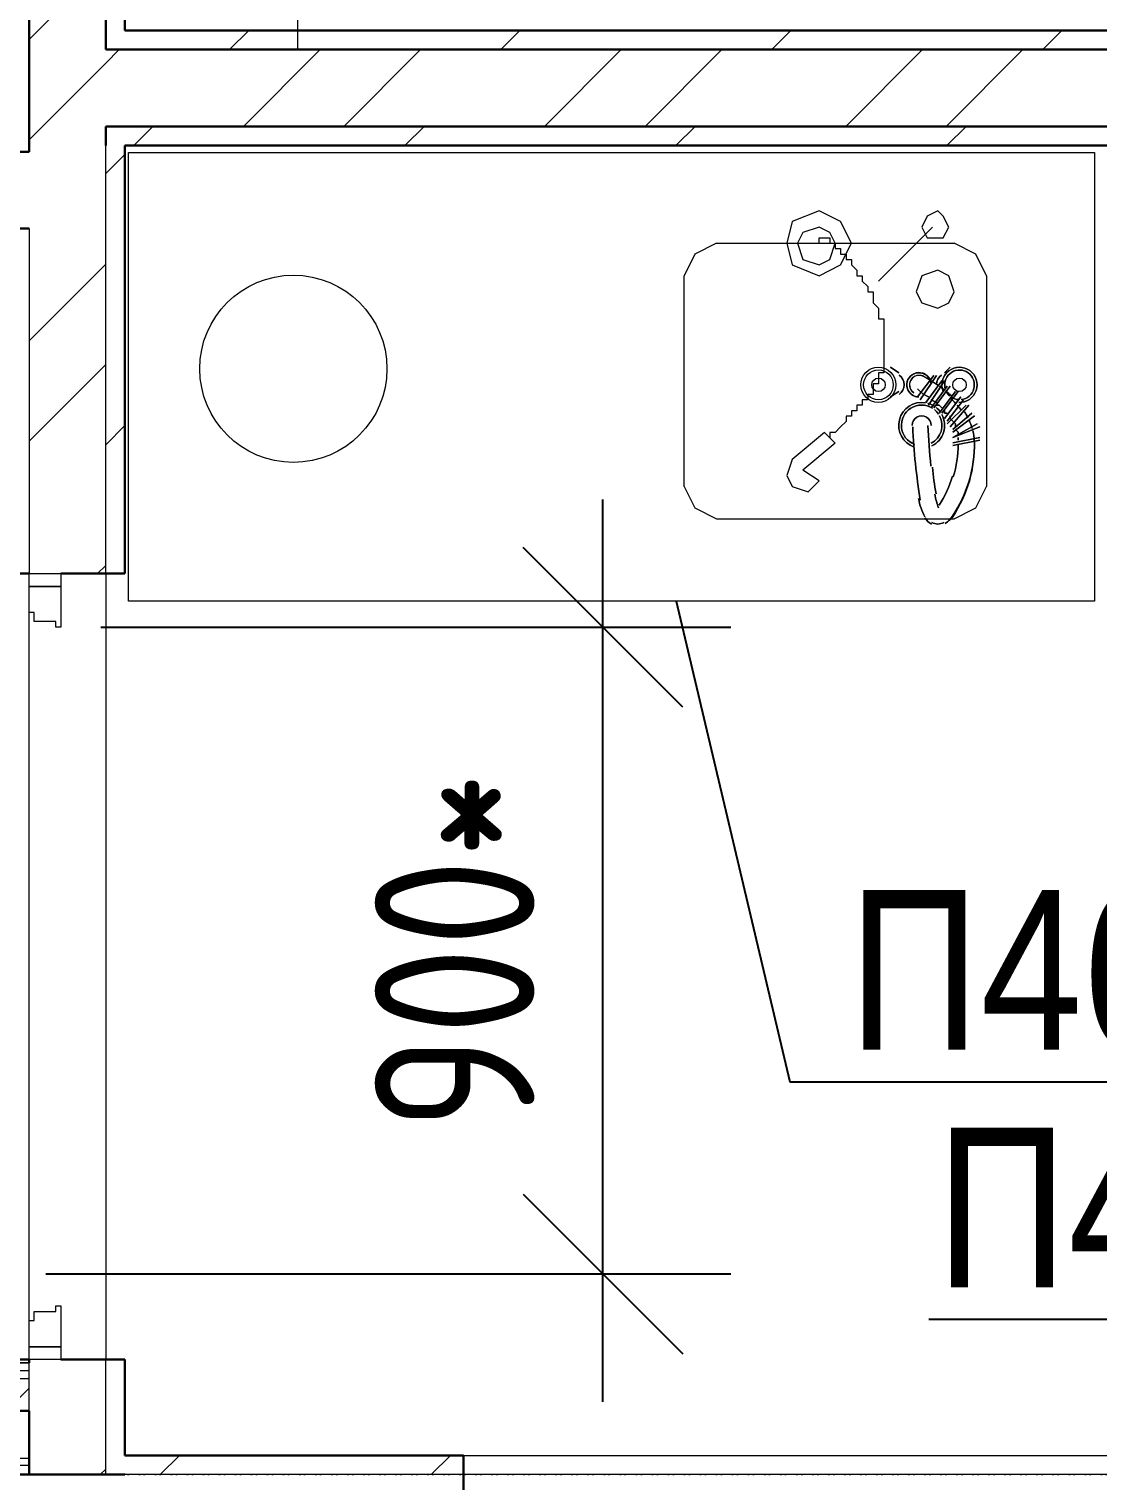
# Model space of a CAD drawing. Header units: millimetres. Extents: x -215207 to 92095, y -30385 to 123050.
# Drawn here: x -155050 to -153376, y 20031 to 22304 of the extents above; entities that cross this region are included whole.
import ezdxf
from ezdxf import colors
from ezdxf.entities.mleader import LeaderData, LeaderLine
from ezdxf.enums import TextEntityAlignment as Align
from ezdxf.math import Vec2, Vec3

# ---------------------------------------------------------------- set-up
doc = ezdxf.new("R2010")
doc.units = ezdxf.units.MM
doc.linetypes.add('ADSK_Линия сетки', pattern=[25, 20, -2.5, 0, -2.5])
doc.linetypes.add('ADSK_Сверху', pattern=[4.5, 3, -1.5])
doc.layers.add('PLAN', color=1, linetype='Continuous', lineweight=9, true_color=0xff0000)
for name, color, linetype, lineweight in [('Атрибут', 250, 'Continuous', 5), ('Двери', 7, 'Continuous', 9), ('ДОНМ_ТХ_Анно', 84, 'Continuous', 20), ('Оборудование пищеблок', 7, 'Continuous', 9), ('Ограждение', 7, 'Continuous', 9), ('Оси', 7, 'Continuous', 9), ('Стены внутренние', 7, 'Continuous', 20), ('Стены наружные', 7, 'Continuous', 20), ('Стены штриховка', 7, 'Continuous', 9)]:
    doc.layers.add(name, color=color, linetype=linetype, lineweight=lineweight)
doc.layers.add('ТХ_ПОЗИЦИИ', color=1, linetype='Continuous')
doc.layers.add('ТХ_размеры', color=7, linetype='Continuous')
doc.styles.add('ISOCPEUR', font='isocpeur.ttf', dxfattribs={"width": 0.9, "height": 270})
doc.styles.add('ГОСТ 2.304', font='CS_Gost2304.shx')
doc.styles.add('ТХ_ДОНМ', font='ARIALN.TTF')
doc.dimstyles.new('СПДС', dxfattribs={"dimscale": 100, "dimtxt": 2.5, "dimasz": 2.5, "dimexe": 2, "dimexo": 0.625, "dimgap": 1, "dimtad": 1, "dimdec": 0, "dimtxsty": 'ГОСТ 2.304', "dimblk": 'OBLIQUE', "dimblk1": 'OBLIQUE', "dimblk2": 'OBLIQUE', "dimcen": 2.5, "dimdle": 2, "dimadec": 0, "dimazin": 2, "dimtfac": 0.75, "dimtdec": 4, "dimtmove": 1, "dimatfit": 3, "dimfxl": 0, "dimtolj": 1, "dimarcsym": 0})

# ---------------------------------------------------------------- blocks, each defined once
blk = doc.blocks.new('1 этаж 21082025')
at = {"layer": 'Двери'}
for p, q in [((44885, -10010), (44885, -9990)), ((44885, -9990), (44935, -9990)), ((44935, -9990), (44935, -10010)), ((44935, -10010), (44885, -10010)), ((44885, -10010), (44935, -10010)), ((44885, -10051), (44885, -10010)), ((44935, -10010), (44935, -10074)), ((44893, -10051), (44885, -10051)), ((44893, -10065), (44893, -10051)), ((44927, -10065), (44893, -10065)), ((44927, -10074), (44927, -10065)), ((44935, -10074), (44927, -10074)), ((44893, -11145), (44927, -11145)), ((44893, -11159), (44893, -11145)), ((44927, -11136), (44935, -11136)), ((44927, -11145), (44927, -11136)), ((44935, -11136), (44935, -11200)), ((44885, -11200), (44885, -11159)), ((44885, -11159), (44893, -11159)), ((44885, -11200), (44935, -11200)), ((44885, -11220), (44885, -11200)), ((44935, -11200), (44885, -11200)), ((44935, -11200), (44935, -11220)), ((44935, -11220), (44885, -11220))]:
    blk.add_line(p, q, dxfattribs=at)
at = {"layer": 'Ограждение'}
for p, q in [((44885, -11375), (44870, -11375)), ((44870, -11385), (44885, -11385))]:
    blk.add_line(p, q, dxfattribs=at)
at = {"layer": 'Оси', "linetype": 'ADSK_Линия сетки'}
blk.add_line((58165, -11400), (-14072.3, -11400), dxfattribs=at)
at = {"layer": 'Стены внутренние', "lineweight": 30}
for p, q in [((44885, -11400), (44600, -11400)), ((45565, -11950), (45565, -11400))]:
    blk.add_line(p, q, dxfattribs=at)
at = {"layer": 'Стены внутренние'}
blk.add_line((45565, -11400), (45035, -11400), dxfattribs=at)
at = {"layer": 'Стены наружные', "linetype": 'ADSK_Сверху', "lineweight": 30}
blk.add_line((44885, 0), (44885, -9330), dxfattribs=at)
at = {"layer": 'Стены наружные', "lineweight": 30}
for p, q in [((44885, -7032), (44885, -9330)), ((45005, -7310), (45005, -9170)), ((45035, -9140), (45035, -7340)), ((48835, -9140), (45035, -9140)), ((48730.8, -9170), (45005, -9170)), ((45005, -9290), (48805, -9290)), ((45005, -9290), (45005, -9320)), ((44885, -9330), (42655, -9330)), ((45035, -9320), (48835, -9320)), ((45035, -9990), (45035, -9320)), ((42655, -9450), (44885, -9450)), ((44855, -9990), (44885, -9990)), ((44935, -9990), (45035, -9990)), ((44885, -11220), (44525, -11220)), ((44885, -11225), (44885, -11220)), ((44935, -11220), (45035, -11220)), ((45035, -11370), (45035, -11220)), ((44600, -11300), (44885, -11300)), ((44885, -11400), (44885, -11300)), ((45565, -11370), (45035, -11370)), ((45565, -11400), (45565, -11370)), ((44885, -11400), (45035, -11400))]:
    blk.add_line(p, q, dxfattribs=at)
at = {"layer": 'Стены наружные', "linetype": 'Continuous', "lineweight": 9}
for p, q in [((44885, -9154.2), (45005, -9034.2)), ((45199, -9170), (45229, -9140)), ((45623.3, -9170), (45653.3, -9140)), ((46047.6, -9170), (46077.6, -9140)), ((46471.8, -9170), (46501.8, -9140)), ((45005, -9191.3), (45026.3, -9170)), ((45220.6, -9290), (45340.6, -9170)), ((45377.8, -9290), (45497.8, -9170)), ((45692.1, -9290), (45812.1, -9170)), ((45849.3, -9290), (45969.3, -9170)), ((46163.6, -9290), (46283.6, -9170)), ((46320.7, -9290), (46440.7, -9170)), ((44885, -9311.3), (45005, -9191.3)), ((45049, -9320), (45079, -9290)), ((45473.3, -9320), (45503.3, -9290)), ((45897.6, -9320), (45927.6, -9290)), ((46321.8, -9320), (46351.8, -9290)), ((45005, -9364), (45035, -9334)), ((44885, -9625.6), (45005, -9505.6)), ((44885, -9782.8), (45005, -9662.8)), ((45005, -9788.3), (45035, -9758.3)), ((44992.1, -9990), (45005, -9977.1)), ((44849.5, -11300), (44885, -11264.5)), ((45090.4, -11400), (45120.4, -11370)), ((45514.6, -11400), (45544.6, -11370)), ((44996.5, -11400), (45005, -11391.5))]:
    blk.add_line(p, q, dxfattribs=at)
at = {"layer": 'Стены наружные'}
for p, q in [((45005, -9990), (45005, -11220)), ((44885, -11159), (44885, -10051)), ((45565, -11370), (47315, -11370))]:
    blk.add_line(p, q, dxfattribs=at)
at = {"layer": 'Стены штриховка'}
for p, q in [((45005, -9990), (45005, -9320)), ((44885, -9450), (44885, -9990)), ((45005, -11400), (45005, -11220)), ((44525, -11225), (44885, -11225)), ((44885, -11225), (44525, -11225)), ((44885, -11237.5), (44525, -11237.5)), ((44885, -11300), (44885, -11225)), ((44885, -11250), (44525, -11250))]:
    blk.add_line(p, q, dxfattribs=at)
blk = doc.blocks.new('душирующее устройство со смесителем и краном')
at = {"layer": 'PLAN', "color": 5, "lineweight": 0}
for points in [[(-95604.5, 64309.5, 3.349514), (-95622.1, 64285, -3.349514)], [(-95608.9, 64313.2, 2.5734), (-95627.4, 64287.9, -2.5734)], [(-95563.8, 64330.5, 0.038822), (-95577, 64325.6, -0.038822)], [(-95544.4, 64333.8, 0.043708), (-95560.1, 64331.5, -0.043708)], [(-95612.2, 64298.4, 0.121122), (-95608.8, 64309, -0.121122)], [(-95602.9, 64304.6, 0.020071), (-95610, 64297.5, -0.020071)], [(-95592, 64313.7, 0.021049), (-95600.1, 64307.1, -0.021049)], [(-95580.5, 64323.9, 0.030446), (-95589.9, 64318.3, -0.030446)], [(-95488, 64301, 0.073497), (-95538.7, 64308.6, -0.073497)], [(-95647.3, 64282.4, 0.232603), (-95632.3, 64274.7, -0.232603)], [(-95623.8, 64287, 0.006878), (-95629.6, 64279.3, -0.006878)], [(-95622.8, 64289.3, 0.111571), (-95614.5, 64295.3, -0.111571)], [(-95615.5, 64297.4, 0.006867), (-95621.5, 64290, -0.006867)], [(-95536.3, 64267.5, 0.423103), (-95585.5, 64283.1, -0.423103)], [(-95540.5, 64266.3, 0.413779), (-95583.3, 64279.5, -0.413779)], [(-95443.4, 64278.6, 0.086562), (-95489, 64299.5, -0.086562)], [(-95416.6, 64267.4, 0.263202), (-95416.6, 64286.2, -0.263202)], [(-95638.8, 64265, 1.879148), (-95613, 64246.8, -1.879148)], [(-95640.8, 64264.1, 1.639573), (-95613.1, 64244.6, -1.639573)], [(-95634, 64266.2, 0.039911), (-95637, 64265.6, -0.039911)], [(-95598.9, 64270.7, 0.071497), (-95603.1, 64261.3, -0.071497)], [(-95595.4, 64268.3, 1.108707), (-95538.8, 64240.4, -1.108707)], [(-95589.2, 64280.9, 0.071236), (-95596.6, 64273.9, -0.071236)], [(-95586.2, 64277.8, 0.075801), (-95593.3, 64271.3, -0.075801)], [(-95568.5, 64266.3, 1.000049), (-95568.5, 64236.6, -1.000049)], [(-95568.5, 64261, 0.008531), (-95504.9, 64265.9, -0.008531)], [(-95503.3, 64268.3, 0.021688), (-95461.6, 64273.9, -0.021688)], [(-95460.7, 64272.1, 0.048642), (-95439.7, 64277.9, -0.048642)], [(-95423.9, 64257.1, 0.128446), (-95413.9, 64266.8, -0.128446)], [(-95604, 64257.4, 0.921844), (-95534.5, 64239.8, -0.921844)], [(-95566, 64237.5, 0.030153), (-95451.6, 64249.3, -0.030153)], [(-95453.9, 64246.6, 0.076793), (-95425.2, 64256.4, -0.076793)], [(-95616.7, 64216.3, 0.502962), (-95647.3, 64216.3, -0.502962)]]:
    blk.add_lwpolyline(points, format="xyb", close=True, dxfattribs=at)
for points in [[(-95587.6, 64334), (-95587.6, 64334)], [(-95587.6, 64334), (-95587.6, 64334)], [(-95566.4, 64338.2), (-95566.4, 64338.2)], [(-95566.4, 64338.2), (-95566.4, 64338.2)], [(-95545.3, 64342.4), (-95545.3, 64342.4)], [(-95545.3, 64342.4), (-95545.3, 64342.4)], [(-95621.4, 64304.3), (-95621.4, 64304.3)], [(-95621.4, 64304.3), (-95621.4, 64304.3)], [(-95613, 64317), (-95613, 64317)], [(-95613, 64317), (-95613, 64317)], [(-95600.3, 64325.5), (-95600.3, 64325.5)], [(-95600.3, 64325.5), (-95600.3, 64325.5)], [(-95638.4, 64283.2), (-95638.4, 64283.2)], [(-95638.4, 64283.2), (-95638.4, 64283.2)], [(-95629.9, 64295.9), (-95629.9, 64295.9)], [(-95629.9, 64295.9), (-95629.9, 64295.9)], [(-95579.1, 64287.4), (-95579.1, 64287.4)], [(-95579.1, 64287.4), (-95579.1, 64287.4)], [(-95570.7, 64295.9), (-95570.7, 64295.9)], [(-95570.7, 64295.9), (-95570.7, 64295.9)], [(-95558, 64300.1), (-95558, 64300.1)], [(-95558, 64300.1), (-95558, 64300.1)], [(-95549.5, 64300.1), (-95549.5, 64300.1)], [(-95549.5, 64300.1), (-95549.5, 64300.1)], [(-95541, 64300.1), (-95541, 64300.1)], [(-95541, 64300.1), (-95541, 64300.1)], [(-95646.8, 64274.7), (-95646.8, 64274.7)], [(-95646.8, 64274.7), (-95646.8, 64274.7)], [(-95596, 64270.5), (-95596, 64270.5)], [(-95596, 64270.5), (-95596, 64270.5)], [(-95587.6, 64278.9), (-95587.6, 64278.9)], [(-95587.6, 64278.9), (-95587.6, 64278.9)], [(-95613, 64249.3), (-95613, 64249.3)], [(-95613, 64249.3), (-95613, 64249.3)], [(-95604.5, 64257.8), (-95604.5, 64257.8)], [(-95604.5, 64257.8), (-95604.5, 64257.8)]]:
    blk.add_lwpolyline(points, dxfattribs=at)
for points in [[(-95587.6, 64329.7), (-95562.2, 64300.1)], [(-95558, 64300.1), (-95583.3, 64334)], [(-95549.5, 64300.1), (-95566.4, 64342.4), (-95549.5, 64300.1), (-95570.7, 64338.2)], [(-95549.5, 64342.4), (-95541, 64300.1)], [(-95536.8, 64300.1), (-95545.3, 64342.4)], [(-95587.6, 64283.2), (-95621.4, 64308.6)], [(-95621.4, 64304.3), (-95587.6, 64278.9)], [(-95613, 64312.8), (-95579.1, 64287.4)], [(-95574.9, 64291.6), (-95608.7, 64317)], [(-95566.4, 64295.9), (-95600.3, 64325.5)], [(-95600.3, 64321.3), (-95570.7, 64291.6)], [(-95566.4, 64304.3), (-95570.7, 64304.3), (-95574.9, 64300.1), (-95579.1, 64295.9), (-95583.3, 64295.9), (-95579.1, 64295.9), (-95574.9, 64300.1), (-95570.7, 64304.3)], [(-95553.7, 64308.6), (-95558, 64308.6), (-95562.2, 64304.3), (-95558, 64308.6)], [(-95545.3, 64308.6), (-95549.5, 64308.6)], [(-95651, 64287.4), (-95659.5, 64295.9)], [(-95600.3, 64262), (-95638.4, 64287.4)], [(-95638.4, 64283.2), (-95604.5, 64257.8)], [(-95596, 64270.5), (-95629.9, 64295.9)], [(-95629.9, 64291.6), (-95596, 64266.3)], [(-95596, 64283.2), (-95600.3, 64278.9), (-95600.3, 64274.7), (-95600.3, 64278.9)], [(-95587.6, 64291.6), (-95587.6, 64287.4), (-95591.8, 64287.4), (-95587.6, 64287.4)], [(-95608.7, 64249.3), (-95646.8, 64274.7)], [(-95646.8, 64270.5), (-95613, 64245.1)], [(-95617.2, 64253.6), (-95625.7, 64245.1), (-95617.2, 64253.6), (-95613, 64262)], [(-95604.5, 64274.7), (-95608.7, 64266.3)], [(-95651, 64215.5), (-95659.5, 64202.8)], [(-95621.4, 64215.5), (-95613, 64202.8)]]:
    blk.add_lwpolyline(points, close=True, dxfattribs=at)
for points in [[(-95425.5, 64300.2, -0.098402), (-95415.2, 64288.4, 0.098402), (-95426.6, 64299.6, 0.153885), (-95542.5, 64333.9, -0.153885), (-95425.5, 64300.2)], [(-95644.7, 64256.6, -0.016359), (-95631.8, 64276.2, 0.016359), (-95644.4, 64255.2, 1.000109), (-95619.6, 64239.2, -1.000109), (-95644.7, 64256.6)]]:
    blk.add_lwpolyline(points, format="xyb", dxfattribs=at)
for centre, radius in [((-95632, 64310.7), 10.6), ((-95632, 64310.7), 10.6), ((-95632, 64183.7), 27.5), ((-95632, 64183.7), 27.5), ((-95632, 64183.7), 23.3), ((-95632, 64183.7), 23.3), ((-95632, 64183.8), 10.6), ((-95632, 64183.8), 10.6)]:
    blk.add_circle(centre, radius, dxfattribs=at)
blk = doc.blocks.new('Предмоечный стол')
at = {"layer": 'Оборудование пищеблок', "color": 217, "true_color": 0x93278f}
for points in [[(165679.8, -326521.9), (167191.8, -326521.9), (167191.8, -327223.9), (165679.8, -327223.9)], [(166811.3, -326663.7), (166794.4, -326629.8), (166760.6, -326612.9), (166718.3, -326629.8), (166709.9, -326663.7), (166718.3, -326697.5), (166760.6, -326714.4), (166794.4, -326697.5)], [(166963.5, -326638.3), (166955.1, -326621.4), (166946.6, -326612.9), (166929.7, -326621.4), (166921.3, -326638.3), (166929.7, -326655.2), (166946.6, -326655.2), (166955.1, -326655.2)], [(166786, -326663.7), (166777.5, -326646.7), (166760.6, -326638.3), (166735.3, -326646.7), (166726.8, -326663.7), (166735.3, -326689), (166760.6, -326697.5), (166777.5, -326689)], [(166972, -326739.8), (166963.5, -326714.4), (166946.6, -326705.9), (166921.3, -326714.4), (166912.8, -326739.8), (166921.3, -326756.7), (166946.6, -326765.1), (166963.5, -326756.7)]]:
    blk.add_lwpolyline(points, close=True, dxfattribs=at)
for points in [[(166760.6, -326663.7), (166760.6, -326655.2), (166769.1, -326655.2), (166777.5, -326655.2), (166777.5, -326663.7), (166786, -326663.7), (166786, -326672.1), (166794.4, -326672.1), (166794.4, -326680.6), (166802.9, -326680.6), (166802.9, -326689), (166811.4, -326689), (166811.4, -326697.5), (166819.8, -326705.9), (166819.8, -326714.4), (166828.3, -326714.4), (166828.3, -326722.8), (166836.7, -326731.3), (166836.7, -326739.8), (166845.2, -326739.8), (166845.2, -326748.2), (166845.2, -326756.7), (166853.6, -326765.1), (166853.6, -326773.6), (166853.6, -326782), (166862.1, -326782), (166862.1, -326790.5), (166862.1, -326798.9), (166862.1, -326807.4), (166862.1, -326815.8), (166862.1, -326824.3), (166862.1, -326832.8), (166862.1, -326841.2), (166862.1, -326849.7), (166862.1, -326858.1), (166862.1, -326866.6), (166853.6, -326866.6), (166853.6, -326875), (166853.6, -326883.5), (166845.2, -326883.5), (166845.2, -326891.9), (166845.2, -326900.4), (166836.7, -326900.4), (166836.7, -326908.8), (166828.3, -326908.8), (166828.3, -326917.3), (166819.8, -326917.3), (166819.8, -326925.8), (166811.4, -326925.8), (166811.4, -326934.2), (166802.9, -326934.2), (166802.9, -326942.7), (166794.4, -326951.1), (166786, -326959.6), (166777.5, -326959.6), (166777.5, -326968)], [(166938.2, -326638.3), (166853.6, -326722.8)], [(166600, -326663.7), (166566.2, -326680.6), (166549.3, -326714.4)], [(166600, -326663.7), (166972, -326663.7)], [(167022.7, -326714.4), (167005.8, -326680.6), (166972, -326663.7)], [(166549.3, -327044.1), (166549.3, -326714.4)], [(167022.7, -326714.4), (167022.7, -327044.1)], [(166769.1, -326959.6), (166718.3, -327001.9)], [(166786, -326976.5), (166769.1, -326959.6)], [(166786, -326976.5), (166735.3, -327018.8)], [(166718.3, -327001.9), (166709.9, -327027.2), (166718.3, -327044.1), (166743.7, -327052.6), (166760.6, -327035.7)], [(166760.6, -327035.7), (166735.3, -327018.8)], [(166549.3, -327044.1), (166566.2, -327077.9), (166600, -327094.9)], [(166972, -327094.9), (167005.8, -327077.9), (167022.7, -327044.1)], [(166600, -327094.9), (166972, -327094.9)]]:
    blk.add_lwpolyline(points, dxfattribs=at)
blk.add_circle((165937.7, -326860.1), 146.5, dxfattribs=at)
at = {"layer": 'Атрибут', "style": 'ISOCPEUR', "width": 0.85}
blk.add_attdef('№_ПОЗИЦИИ', text='', height=150, dxfattribs=at).set_placement((166469.4, -325706.9), align=Align.MIDDLE_CENTER)
blk = doc.blocks.new('_Oblique')
at = {"color": 0, "linetype": 'ByBlock', "lineweight": -2}
blk.add_line((-0.5, -0.5), (0.5, 0.5), dxfattribs=at)
blk = doc.blocks.new('*D548')
at = {"layer": 'Defpoints', "color": 0, "ltscale": 100, "transparency": 16777216}
for p in [(-154999.8, 21367.4), (-154151.4, 21367.4), (-155085.8, 20355.4)]:
    blk.add_point(p, dxfattribs=at)
at = {"layer": 'ТХ_размеры', "color": 0, "lineweight": -2, "ltscale": 100, "transparency": 16777216}
for p, q in [((-154151.4, 20155.4), (-154151.4, 21567.4)), ((-154937.3, 21367.4), (-153951.4, 21367.4)), ((-155023.3, 20355.4), (-153951.4, 20355.4))]:
    blk.add_line(p, q, dxfattribs=at)
at = {"layer": 'ТХ_размеры', "color": 0, "lineweight": -2, "ltscale": 100, "transparency": 16777216, "xscale": 250, "yscale": 250, "zscale": 250}
for p, rotation in [((-154151.4, 21367.4), 90), ((-154151.4, 20355.4), 270)]:
    blk.add_blockref('_Oblique', p, dxfattribs=dict(at, rotation=rotation))
at = {"layer": 'ТХ_размеры', "color": 0, "ltscale": 100, "transparency": 16777216, "insert": (-154383.6, 20861.4), "char_height": 250, "attachment_point": 5, "rotation": 90, "style": 'ГОСТ 2.304', "bg_fill": 3, "box_fill_scale": 1.1, "bg_fill_color": 256, "bg_fill_true_color": 13158600, "bg_fill_transparency": 0}
blk.add_mtext('\\A1;900*', dxfattribs=at)
blk = doc.blocks.new('_None')

msp = doc.modelspace()

# ---------------------------------------------------------------- linework, layer by layer
at = {"layer": 'Оборудование пищеблок', "color": 217, "true_color": 0x93278f}
msp.add_lwpolyline([(-154929.8, 22271.4), (-154929.8, 23171.4), (-154629.8, 23171.4), (-154629.8, 22271.4)], close=True, dxfattribs=at)
at = {"layer": 'Оси', "linetype": 'ADSK_Линия сетки'}
msp.add_line((-144664, 20041.4), (-173546.6, 20041.4), dxfattribs=at)

# ---------------------------------------------------------------- block references
msp.add_blockref('1 этаж 21082025', (-199934.8, 31441.4))
at = {"layer": 'Оборудование пищеблок', "color": 217, "true_color": 0x93278f}
msp.add_blockref('Предмоечный стол', (-320573.7, 348632.1), dxfattribs=at)
at = {"layer": 'ТХ_ПОЗИЦИИ', "color": 0, "rotation": 270}
msp.add_blockref('душирующее устройство со смесителем и краном', (-217903.9, -73885.1), dxfattribs=at)

# ---------------------------------------------------------------- leaders
at = {"layer": 'ДОНМ_ТХ_Анно'}
ml = msp.add_multileader_mtext('Standard', dxfattribs=at)
ml.set_content('П43', color=256, style='ТХ_ДОНМ')
ml.set_leader_properties()
ml.set_arrow_properties(name='NONE')
ml.build(insert=Vec2(0, 0))
ml.multileader.update_dxf_attribs({"text_left_attachment_type": 6, "text_right_attachment_type": 6, "dogleg_length": 0.25, "arrow_head_size": 250})
ctx = ml.context
ctx.base_point, ctx.char_height, ctx.arrow_head_size, ctx.landing_gap_size, ctx.plane_origin = Vec3(-153524.2, 20284.3), 250, 250, 25, Vec3(-154954.2, 17144.9)
ctx.left_attachment, ctx.right_attachment = 6, 6
notes = []
notes.append((ctx, [(1, (1, 1, 0), (-152790.5, 20284.3), (-1, 0), 195.1, [(2, [(-152621.1, 21010.2)], 0, [])])]))
ctx.mtext.insert, ctx.mtext.flow_direction = Vec3(-153629.7, 20584.3), 5
for ctx, leaders in notes:
    for number, flags, end, landing, length, lines in leaders:
        leader = LeaderData()
        leader.index, (leader.has_last_leader_line, leader.has_dogleg_vector, leader.attachment_direction) = number, flags
        leader.last_leader_point, leader.dogleg_vector, leader.dogleg_length = Vec3(end), Vec3(landing), length
        for number, points, colour, breaks in lines:
            line = LeaderLine()
            line.index, line.vertices, line.color, line.breaks = number, Vec3.list(points), colors.encode_raw_color(colour), breaks
            leader.lines.append(line)
        ctx.leaders.append(leader)

# ---------------------------------------------------------------- next in the draw order: dimensions: what is measured, and where the dimension line sits
at = {"layer": 'ТХ_размеры', "ltscale": 100}
dim = msp.add_linear_dim(base=(-154151.4, 21367.4), p1=(-155085.8, 20355.4), p2=(-154999.8, 21367.4), angle=90, text='900*', dimstyle='СПДС', dxfattribs=at)
dim.commit()
dim.dimension.update_dxf_attribs({"geometry": '*D548', "text_midpoint": (-154383.6, 20861.4)})

# ---------------------------------------------------------------- next in the draw order: leaders
at = {"layer": 'ДОНМ_ТХ_Анно'}
ml = msp.add_multileader_mtext('Standard', dxfattribs=at)
ml.set_content('П46', color=256, style='ТХ_ДОНМ')
ml.set_leader_properties()
ml.set_arrow_properties(name='NONE')
ml.build(insert=Vec2(0, 0))
ml.multileader.update_dxf_attribs({"text_left_attachment_type": 6, "text_right_attachment_type": 6, "dogleg_length": 0.25, "arrow_head_size": 250})
ctx = ml.context
ctx.base_point, ctx.char_height, ctx.arrow_head_size, ctx.landing_gap_size, ctx.plane_origin = Vec3(-153792.1, 20656.3), 250, 250, 25, Vec3(-156055.8, 17542.9)
ctx.left_attachment, ctx.right_attachment = 6, 6
notes = []
notes.append((ctx, [(0, (1, 1, 0), (-153858.9, 20656.3), (1, 0), 66.9, [(2, [(-154037, 21408.2)], 0, [])])]))
ctx.mtext.insert, ctx.mtext.flow_direction = Vec3(-153767.1, 20956.3), 5
for ctx, leaders in notes:
    for number, flags, end, landing, length, lines in leaders:
        leader = LeaderData()
        leader.index, (leader.has_last_leader_line, leader.has_dogleg_vector, leader.attachment_direction) = number, flags
        leader.last_leader_point, leader.dogleg_vector, leader.dogleg_length = Vec3(end), Vec3(landing), length
        for number, points, colour, breaks in lines:
            line = LeaderLine()
            line.index, line.vertices, line.color, line.breaks = number, Vec3.list(points), colors.encode_raw_color(colour), breaks
            leader.lines.append(line)
        ctx.leaders.append(leader)

doc.saveas('drawing.dxf')
